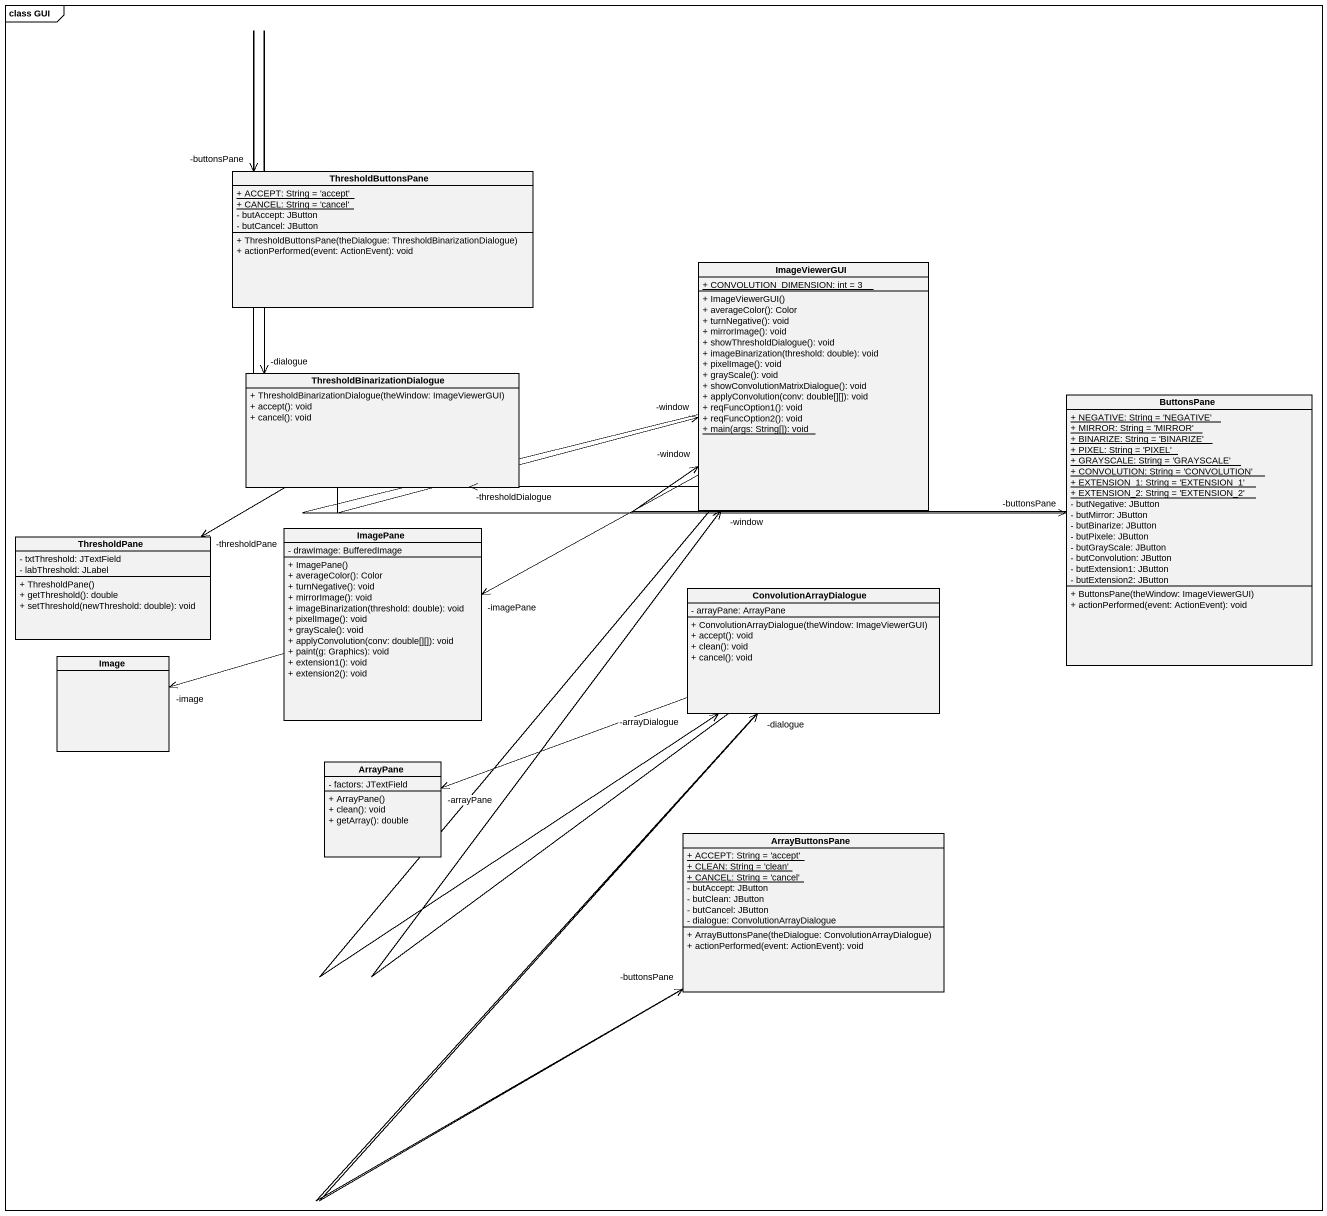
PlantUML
@startuml
mainframe class GUI
hide circle
hide empty members
skinparam classAttributeIconSize 0
class ThresholdButtonsPane {
  {static} + ACCEPT: String = 'accept'
  {static} + CANCEL: String = 'cancel'
  - butAccept: JButton
  - butCancel: JButton
  + ThresholdButtonsPane(theDialogue: ThresholdBinarizationDialogue)
  + actionPerformed(event: ActionEvent): void
}
class ImageViewerGUI {
  {static} + CONVOLUTION_DIMENSION: int = 3
  + ImageViewerGUI()
  + averageColor(): Color
  + turnNegative(): void
  + mirrorImage(): void
  + showThresholdDialogue(): void
  + imageBinarization(threshold: double): void
  + pixelImage(): void
  + grayScale(): void
  + showConvolutionMatrixDialogue(): void
  + applyConvolution(conv: double[][]): void
  + reqFuncOption1(): void
  + reqFuncOption2(): void
  {static} + main(args: String[]): void
}
class "ThresholdBinarizationDialogue" as ThresholdBinarizationDialogu {
  + ThresholdBinarizationDialogue(theWindow: ImageViewerGUI)
  + accept(): void
  + cancel(): void
}
class ButtonsPane {
  {static} + NEGATIVE: String = 'NEGATIVE'
  {static} + MIRROR: String = 'MIRROR'
  {static} + BINARIZE: String = 'BINARIZE'
  {static} + PIXEL: String = 'PIXEL'
  {static} + GRAYSCALE: String = 'GRAYSCALE'
  {static} + CONVOLUTION: String = 'CONVOLUTION'
  {static} + EXTENSION_1: String = 'EXTENSION_1'
  {static} + EXTENSION_2: String = 'EXTENSION_2'
  - butNegative: JButton
  - butMirror: JButton
  - butBinarize: JButton
  - butPixele: JButton
  - butGrayScale: JButton
  - butConvolution: JButton
  - butExtension1: JButton
  - butExtension2: JButton
  + ButtonsPane(theWindow: ImageViewerGUI)
  + actionPerformed(event: ActionEvent): void
}
class ThresholdPane {
  - txtThreshold: JTextField
  - labThreshold: JLabel
  + ThresholdPane()
  + getThreshold(): double
  + setThreshold(newThreshold: double): void
}
class ImagePane {
  - drawImage: BufferedImage
  + ImagePane()
  + averageColor(): Color
  + turnNegative(): void
  + mirrorImage(): void
  + imageBinarization(threshold: double): void
  + pixelImage(): void
  + grayScale(): void
  + applyConvolution(conv: double[][]): void
  + paint(g: Graphics): void
  + extension1(): void
  + extension2(): void
}
class ConvolutionArrayDialogue {
  - arrayPane: ArrayPane
  + ConvolutionArrayDialogue(theWindow: ImageViewerGUI)
  + accept(): void
  + clean(): void
  + cancel(): void
}
class Image
class ArrayPane {
  - factors: JTextField
  + ArrayPane()
  + clean(): void
  + getArray(): double
}
class ArrayButtonsPane {
  {static} + ACCEPT: String = 'accept'
  {static} + CLEAN: String = 'clean'
  {static} + CANCEL: String = 'cancel'
  - butAccept: JButton
  - butClean: JButton
  - butCancel: JButton
  - dialogue: ConvolutionArrayDialogue
  + ArrayButtonsPane(theDialogue: ConvolutionArrayDialogue)
  + actionPerformed(event: ActionEvent): void
}
ThresholdButtonsPane --> "-dialogue" ThresholdBinarizationDialogu
ImageViewerGUI -left-> "-thresholdDialogue" ThresholdBinarizationDialogu
ImageViewerGUI -right-> "-buttonsPane" ButtonsPane
ImageViewerGUI -left-> "-imagePane" ImagePane
ImageViewerGUI --> "-arrayDialogue" ConvolutionArrayDialogue
ThresholdBinarizationDialogu -up-> "-buttonsPane" ThresholdButtonsPane
ThresholdBinarizationDialogu -right-> "-window" ImageViewerGUI
ThresholdBinarizationDialogu -left-> "-thresholdPane" ThresholdPane
ButtonsPane -left-> "-window" ImageViewerGUI
ImagePane -left-> "-image" Image
ConvolutionArrayDialogue -up-> "-window" ImageViewerGUI
ConvolutionArrayDialogue -left-> "-arrayPane" ArrayPane
ConvolutionArrayDialogue --> "-buttonsPane" ArrayButtonsPane
ArrayButtonsPane -up-> "-dialogue" ConvolutionArrayDialogue
@enduml
